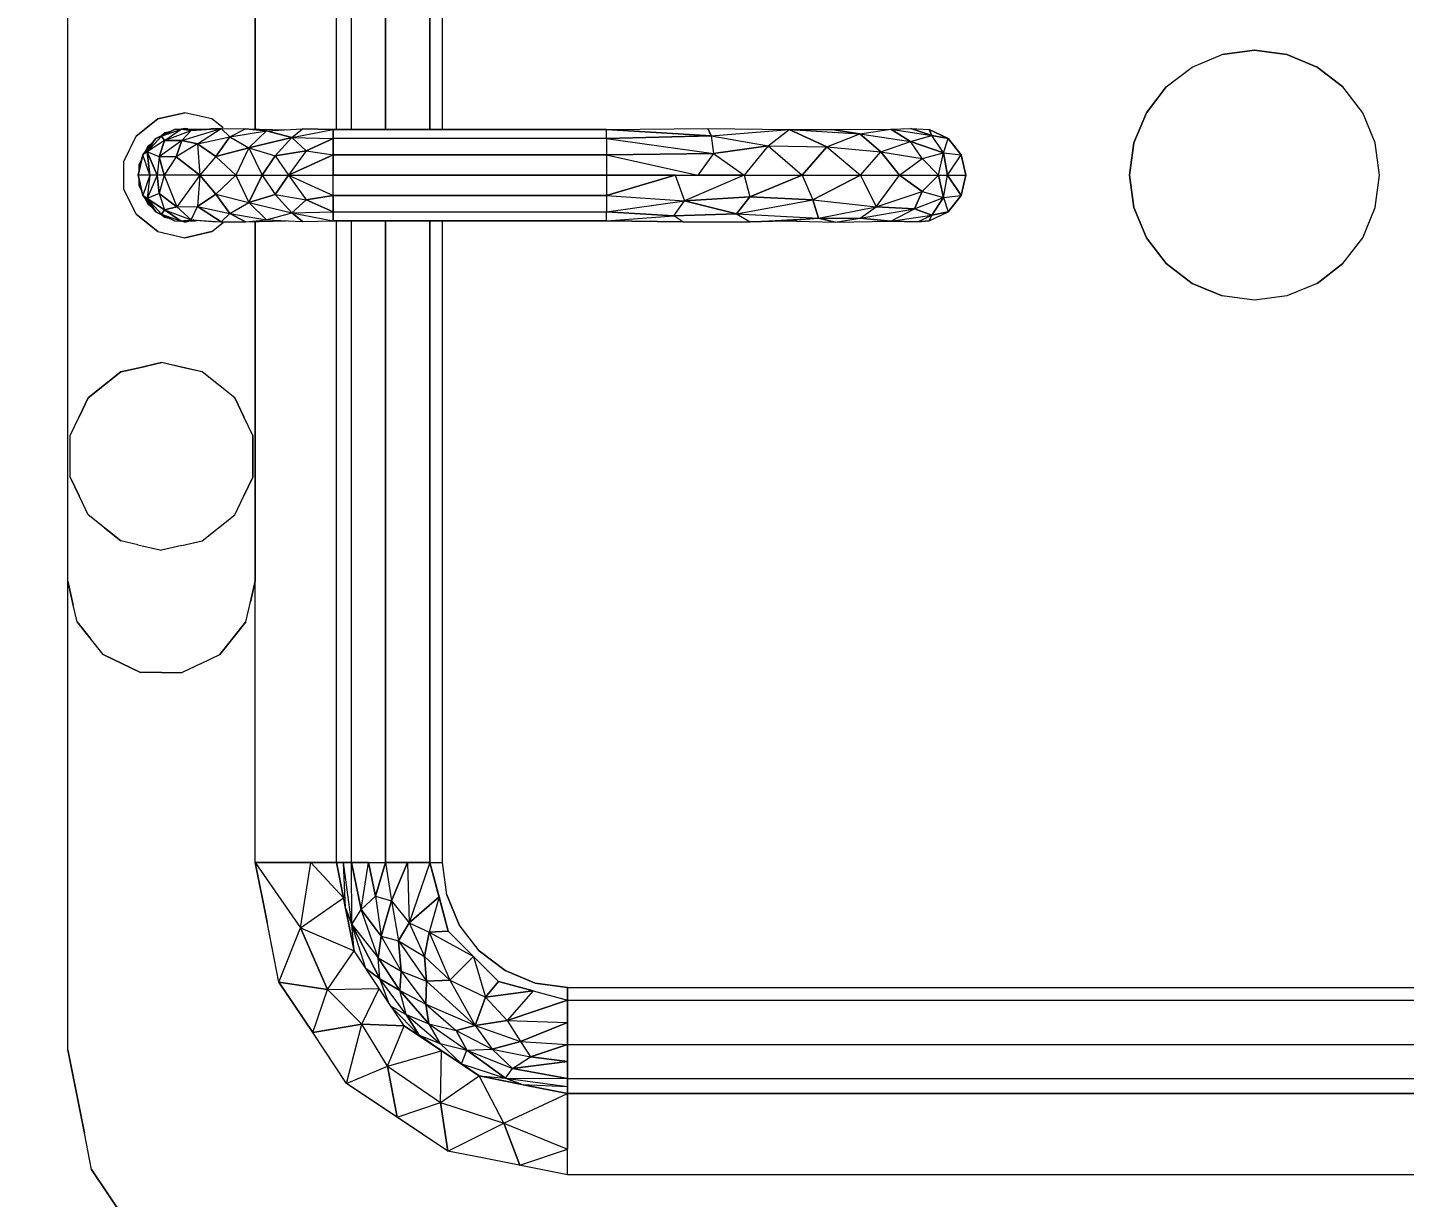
# Model space of a CAD drawing. Header units: inches. Extents: x -827 to 154, y -802 to 207.
# Drawn here: x -814.4 to -803.38, y -198.11 to -188.74 of the extents above; entities that cross this region are included whole.
import ezdxf

# ---------------------------------------------------------------- set-up
doc = ezdxf.new("R2010")
doc.units = ezdxf.units.IN
doc.header["$MEASUREMENT"] = 0
for name, color, linetype, lineweight in [('A-ANNO-DIMS', 211, 'Continuous', 9), ('A-ANNO-DIMS-48', 211, 'Continuous', 9), ('D0960_-_Workstation__Dental_Lab__Plaster_skp', 8, 'Continuous', 9), ('Q-SPCQ', 7, 'Continuous', 9)]:
    doc.layers.add(name, color=color, linetype=linetype, lineweight=lineweight)
doc.styles.add('Arial', font='arial.ttf', dxfattribs={"height": 4.5})
doc.dimstyles.new('Linear_-_3_32__Arial', dxfattribs={"dimscale": 12, "dimtxt": 4.591167, "dimasz": 0.5, "dimexe": 0.375, "dimexo": 0.25, "dimgap": 0.25, "dimtad": 1, "dimdec": 5, "dimrnd": 0.03125, "dimzin": 1, "dimdsep": 46, "dimlunit": 4, "dimtxsty": 'Arial', "dimblk1": 'OBLIQUE', "dimblk2": 'OBLIQUE', "dimsah": 1, "dimcen": 0.09, "dimdle": 0.375, "dimazin": 0, "dimtfac": 1, "dimtdec": 4, "dimtix": 1, "dimtmove": 0, "dimatfit": 3, "dimfxl": 1, "dimtvp": 1, "dimtfill": 1, "dimfrac": 2, "dimtolj": 1, "dimtzin": 0, "dimarcsym": 2})

# ---------------------------------------------------------------- blocks, each defined once
blk = doc.blocks.new('D0960_-_Workstation__Dental_Lab__Plaster_skp_2-399883-Level 1')
at = {"layer": 'Q-SPCQ'}
for p, q in [((28.333, 20.117), (29, 20.25)), ((29, 20.25), (28.333, 20.117)), ((29, 20.25), (32.75, 20.25)), ((29, 20.25), (32.75, 20.25)), ((32.294, 20.072), (32.425, 20.176)), ((32.425, 20.176), (32.294, 20.072)), ((32.425, 20.176), (32.56, 20.207)), ((32.425, 20.176), (32.56, 20.207)), ((32.56, 20.207), (32.75, 20.25)), ((32.75, 20.25), (32.56, 20.207)), ((32.75, 20.25), (39.25, 20.25)), ((32.75, 20.25), (39.25, 20.25)), ((33.433, 20.159), (33.583, 20.231)), ((33.583, 20.231), (33.433, 20.159)), ((33.583, 20.231), (33.75, 20.231)), ((33.583, 20.231), (33.917, 20.231)), ((33.75, 20.231), (33.917, 20.231)), ((33.917, 20.231), (34.067, 20.159)), ((33.917, 20.231), (34.067, 20.159)), ((27.638, 19.789), (28.043, 20.06)), ((28.043, 20.06), (27.638, 19.789)), ((28.043, 20.06), (28.333, 20.117)), ((28.043, 20.06), (28.333, 20.117)), ((32.164, 19.968), (32.294, 20.072)), ((32.164, 19.968), (32.294, 20.072)), ((33.178, 19.956), (33.282, 20.086)), ((33.178, 19.956), (33.282, 20.086)), ((33.282, 20.086), (33.433, 20.159)), ((33.282, 20.086), (33.433, 20.159)), ((34.067, 20.159), (34.218, 20.086)), ((34.218, 20.086), (34.067, 20.159)), ((34.218, 20.086), (34.322, 19.956)), ((34.426, 19.825), (34.218, 20.086)), ((32.164, 19.968), (32.019, 19.667)), ((32.091, 19.817), (32.164, 19.968)), ((33.074, 19.825), (33.178, 19.956)), ((33.178, 19.956), (33.074, 19.825)), ((34.322, 19.956), (34.426, 19.825)), ((32.019, 19.667), (32.091, 19.817)), ((33.043, 19.69), (33.074, 19.825)), ((33.043, 19.69), (33.074, 19.825)), ((34.426, 19.825), (34.457, 19.69)), ((34.457, 19.69), (34.426, 19.825)), ((35.688, 19.703), (35.889, 19.8)), ((35.688, 19.703), (35.889, 19.8)), ((35.889, 19.8), (36.111, 19.8)), ((35.889, 19.8), (36.111, 19.8)), ((36.111, 19.8), (36.312, 19.703)), ((36.111, 19.8), (36.312, 19.703)), ((32.019, 19.5), (32.019, 19.667)), ((32.019, 19.5), (32.019, 19.667)), ((33.043, 19.69), (33, 19.5)), ((33.043, 19.69), (33, 19.5)), ((34.457, 19.69), (34.5, 19.5)), ((34.5, 19.5), (34.457, 19.69)), ((35.55, 19.529), (35.688, 19.703)), ((35.688, 19.703), (35.55, 19.529)), ((35.707, 19.546), (35.837, 19.65)), ((35.837, 19.65), (35.707, 19.546)), ((35.766, 19.606), (35.804, 19.624)), ((35.804, 19.624), (35.766, 19.606)), ((35.814, 19.614), (35.837, 19.65)), ((35.837, 19.65), (35.814, 19.614)), ((35.837, 19.65), (36, 19.687)), ((36, 19.687), (35.837, 19.65)), ((36, 19.592), (35.837, 19.65)), ((36, 19.592), (35.837, 19.65)), ((35.878, 19.66), (35.917, 19.678)), ((35.917, 19.678), (35.878, 19.66)), ((35.917, 19.678), (35.959, 19.678)), ((35.959, 19.678), (35.917, 19.678)), ((36, 19.687), (36.163, 19.65)), ((36.163, 19.65), (36, 19.687)), ((36, 19.592), (36, 19.687)), ((36, 19.592), (36, 19.687)), ((36, 19.592), (36.163, 19.65)), ((36, 19.592), (36.163, 19.65)), ((36.041, 19.678), (36.083, 19.678)), ((36.083, 19.678), (36.041, 19.678)), ((36.083, 19.678), (36.122, 19.66)), ((36.122, 19.66), (36.083, 19.678)), ((36.163, 19.65), (36.293, 19.546)), ((36.293, 19.546), (36.163, 19.65)), ((36.186, 19.614), (36.163, 19.65)), ((36.186, 19.614), (36.163, 19.65)), ((36.196, 19.624), (36.234, 19.606)), ((36.234, 19.606), (36.196, 19.624)), ((36.312, 19.703), (36.45, 19.529)), ((36.45, 19.529), (36.312, 19.703)), ((35.55, 19.529), (35.5, 19.312)), ((35.55, 19.529), (35.5, 19.312)), ((35.707, 19.546), (35.634, 19.396)), ((35.707, 19.546), (35.634, 19.396)), ((35.662, 19.475), (35.693, 19.514)), ((35.662, 19.475), (35.693, 19.514)), ((35.814, 19.614), (35.687, 19.499)), ((35.814, 19.614), (35.687, 19.499)), ((35.707, 19.546), (35.687, 19.499)), ((35.707, 19.546), (35.687, 19.499)), ((35.814, 19.614), (35.707, 19.546)), ((35.814, 19.614), (35.707, 19.546)), ((35.814, 19.614), (35.723, 19.475)), ((35.723, 19.475), (35.814, 19.614)), ((35.854, 19.518), (35.723, 19.475)), ((35.854, 19.518), (35.723, 19.475)), ((35.74, 19.573), (35.766, 19.606)), ((35.74, 19.573), (35.766, 19.606)), ((35.854, 19.518), (35.748, 19.376)), ((35.748, 19.376), (35.854, 19.518)), ((36, 19.592), (35.814, 19.614)), ((35.854, 19.518), (35.814, 19.614)), ((36, 19.592), (35.814, 19.614)), ((36, 19.535), (35.814, 19.614)), ((36, 19.535), (35.814, 19.614)), ((35.854, 19.518), (35.814, 19.614)), ((35.854, 19.518), (36, 19.535)), ((36, 19.535), (35.854, 19.518)), ((36, 19.478), (35.854, 19.518)), ((36, 19.478), (35.854, 19.518)), ((36, 19.592), (36.186, 19.614)), ((36, 19.535), (36.186, 19.614)), ((36.186, 19.614), (36, 19.592)), ((36.186, 19.614), (36, 19.535)), ((36, 19.535), (36, 19.592)), ((36, 19.535), (36, 19.592)), ((36.146, 19.518), (36, 19.535)), ((36, 19.478), (36, 19.535)), ((36.146, 19.518), (36, 19.535)), ((36, 19.478), (36, 19.535)), ((36, 19.478), (36.146, 19.518)), ((36.146, 19.518), (36, 19.478)), ((36.146, 19.518), (36.186, 19.614)), ((36.146, 19.518), (36.186, 19.614)), ((36.278, 19.337), (36.146, 19.518)), ((36.147, 19.383), (36.146, 19.518)), ((36.277, 19.475), (36.146, 19.518)), ((36.278, 19.337), (36.146, 19.518)), ((36.147, 19.383), (36.146, 19.518)), ((36.146, 19.518), (36.277, 19.475)), ((36.186, 19.614), (36.293, 19.546)), ((36.313, 19.499), (36.186, 19.614)), ((36.277, 19.475), (36.186, 19.614)), ((36.186, 19.614), (36.313, 19.499)), ((36.186, 19.614), (36.293, 19.546)), ((36.277, 19.475), (36.186, 19.614)), ((36.234, 19.606), (36.26, 19.573)), ((36.234, 19.606), (36.26, 19.573)), ((36.366, 19.396), (36.293, 19.546)), ((36.293, 19.546), (36.313, 19.499)), ((36.293, 19.546), (36.366, 19.396)), ((36.313, 19.499), (36.293, 19.546)), ((36.307, 19.514), (36.338, 19.475)), ((36.307, 19.514), (36.338, 19.475)), ((36.45, 19.529), (36.5, 19.312)), ((36.5, 19.312), (36.45, 19.529)), ((32.019, 19.5), (32.019, 19.333)), ((32.019, 19.5), (32.019, 19.333)), ((33.037, 19.337), (33, 19.5)), ((33.037, 19.337), (33, 19.5)), ((34.426, 19.175), (34.5, 19.5)), ((34.457, 19.31), (34.5, 19.5)), ((35.687, 19.499), (35.631, 19.342)), ((35.687, 19.499), (35.631, 19.342)), ((35.723, 19.475), (35.631, 19.342)), ((35.631, 19.342), (35.723, 19.475)), ((35.634, 19.396), (35.687, 19.499)), ((35.687, 19.499), (35.634, 19.396)), ((35.723, 19.475), (35.643, 19.263)), ((35.723, 19.475), (35.643, 19.263)), ((35.652, 19.43), (35.662, 19.475)), ((35.652, 19.43), (35.662, 19.475)), ((35.688, 19.508), (35.653, 19.434)), ((35.653, 19.434), (35.688, 19.508)), ((35.687, 19.499), (35.723, 19.475)), ((35.723, 19.475), (35.687, 19.499)), ((35.748, 19.376), (35.723, 19.475)), ((35.723, 19.475), (35.748, 19.376)), ((36, 19.478), (35.748, 19.376)), ((36, 19.478), (35.748, 19.376)), ((36.147, 19.383), (36, 19.478)), ((36.147, 19.383), (36, 19.478)), ((36, 19.192), (36, 19.478)), ((36, 19.192), (36, 19.478)), ((36.277, 19.475), (36.313, 19.499)), ((36.313, 19.499), (36.277, 19.475)), ((36.277, 19.475), (36.357, 19.263)), ((36.277, 19.475), (36.369, 19.342)), ((36.278, 19.337), (36.277, 19.475)), ((36.277, 19.475), (36.369, 19.342)), ((36.277, 19.475), (36.278, 19.337)), ((36.277, 19.475), (36.357, 19.263)), ((36.312, 19.508), (36.347, 19.434)), ((36.312, 19.508), (36.347, 19.434)), ((36.313, 19.499), (36.366, 19.396)), ((36.313, 19.499), (36.369, 19.342)), ((36.313, 19.499), (36.366, 19.396)), ((36.313, 19.499), (36.369, 19.342)), ((36.348, 19.43), (36.338, 19.475)), ((36.338, 19.475), (36.348, 19.43)), ((32.091, 19.183), (32.019, 19.333)), ((32.091, 19.183), (32.019, 19.333)), ((33.037, 19.337), (33.074, 19.175)), ((33.037, 19.337), (33.074, 19.175)), ((34.426, 19.175), (34.457, 19.31)), ((35.55, 19.096), (35.5, 19.312)), ((35.5, 19.312), (35.55, 19.096)), ((35.625, 19.312), (35.632, 19.342)), ((35.625, 19.312), (35.632, 19.342)), ((35.625, 19.312), (35.642, 19.24)), ((35.642, 19.24), (35.625, 19.312)), ((35.634, 19.396), (35.631, 19.342)), ((35.634, 19.396), (35.631, 19.342)), ((35.631, 19.342), (35.634, 19.229)), ((35.631, 19.342), (35.64, 19.214)), ((35.631, 19.342), (35.643, 19.263)), ((35.634, 19.229), (35.631, 19.342)), ((35.631, 19.342), (35.64, 19.214)), ((35.631, 19.342), (35.643, 19.263)), ((35.634, 19.271), (35.634, 19.32)), ((35.634, 19.32), (35.634, 19.229)), ((35.634, 19.271), (35.634, 19.32)), ((35.634, 19.32), (35.634, 19.229)), ((35.748, 19.376), (35.643, 19.263)), ((35.643, 19.263), (35.748, 19.376)), ((35.748, 19.376), (35.749, 19.212)), ((36, 19.192), (35.748, 19.376)), ((36, 19.192), (35.748, 19.376)), ((35.748, 19.376), (35.749, 19.212)), ((36.147, 19.383), (36, 19.192)), ((36, 19.192), (36.147, 19.383)), ((36.251, 19.212), (36.147, 19.383)), ((36.147, 19.383), (36.278, 19.337)), ((36.278, 19.337), (36.147, 19.383)), ((36.251, 19.212), (36.147, 19.383)), ((36.251, 19.212), (36.278, 19.337)), ((36.278, 19.337), (36.251, 19.212)), ((36.278, 19.337), (36.373, 19.021)), ((36.278, 19.337), (36.357, 19.263)), ((36.278, 19.337), (36.373, 19.021)), ((36.278, 19.337), (36.357, 19.263)), ((36.357, 19.263), (36.369, 19.342)), ((36.369, 19.342), (36.357, 19.263)), ((36.369, 19.342), (36.366, 19.396)), ((36.366, 19.396), (36.369, 19.342)), ((36.375, 19.312), (36.368, 19.342)), ((36.368, 19.342), (36.375, 19.312)), ((36.369, 19.342), (36.371, 19.101)), ((36.369, 19.342), (36.371, 19.101)), ((36.37, 19.288), (36.375, 19.312)), ((36.375, 19.312), (36.37, 19.288)), ((36.45, 19.096), (36.5, 19.312)), ((36.45, 19.096), (36.5, 19.312)), ((32.091, 19.183), (32.164, 19.032)), ((32.091, 19.183), (32.164, 19.032)), ((35.643, 19.263), (35.627, 19.021)), ((35.643, 19.263), (35.627, 19.021)), ((35.627, 19.021), (35.749, 19.212)), ((35.749, 19.212), (35.627, 19.021)), ((35.643, 19.263), (35.629, 19.09)), ((35.643, 19.263), (35.629, 19.09)), ((35.634, 19.229), (35.639, 19.2)), ((35.634, 19.229), (35.639, 19.2)), ((35.643, 19.263), (35.749, 19.212)), ((35.643, 19.263), (35.749, 19.212)), ((35.749, 19.212), (35.694, 18.954)), ((35.749, 19.212), (35.694, 18.954)), ((35.749, 19.212), (35.849, 19.064)), ((36, 19.192), (35.749, 19.212)), ((36, 19.192), (35.749, 19.212)), ((35.849, 19.064), (35.749, 19.212)), ((36, 19.192), (35.849, 19.064)), ((35.849, 19.064), (36, 19.192)), ((36.251, 19.212), (36, 19.192)), ((36.251, 19.212), (36, 19.192)), ((36.151, 19.064), (36, 19.192)), ((36.151, 19.064), (36, 19.192)), ((36, 19.192), (36, 18.906)), ((36, 19.192), (36, 18.906)), ((36.151, 19.064), (36.251, 19.212)), ((36.251, 19.212), (36.151, 19.064)), ((36.251, 19.212), (36.306, 18.954)), ((36.251, 19.212), (36.373, 19.021)), ((36.251, 19.212), (36.306, 18.954)), ((36.251, 19.212), (36.373, 19.021)), ((36.373, 19.021), (36.357, 19.263)), ((36.357, 19.263), (36.371, 19.101)), ((36.357, 19.263), (36.373, 19.021)), ((36.357, 19.263), (36.371, 19.101)), ((33.074, 19.175), (33.178, 19.044)), ((33.074, 19.175), (33.282, 18.914)), ((34.218, 18.914), (34.426, 19.175)), ((34.322, 19.044), (34.426, 19.175)), ((35.55, 19.096), (35.622, 19.005)), ((35.55, 19.096), (35.622, 19.005)), ((35.629, 19.09), (35.627, 19.021)), ((35.629, 19.09), (35.627, 19.021)), ((35.633, 19.115), (35.629, 19.09)), ((35.633, 19.115), (35.629, 19.09)), ((36.371, 19.101), (36.366, 19.128)), ((36.366, 19.128), (36.371, 19.101)), ((36.371, 19.101), (36.373, 19.021)), ((36.373, 19.021), (36.371, 19.101)), ((36.378, 19.005), (36.45, 19.096)), ((36.378, 19.005), (36.45, 19.096)), ((32.164, 19.032), (32.294, 18.928)), ((32.425, 18.824), (32.164, 19.032)), ((33.178, 19.044), (33.282, 18.914)), ((34.218, 18.914), (34.322, 19.044)), ((35.627, 19.021), (35.628, 18.827)), ((35.627, 19.021), (35.694, 18.954)), ((35.627, 19.021), (35.694, 18.954)), ((35.627, 19.021), (35.628, 18.827)), ((35.694, 18.954), (35.849, 19.064)), ((35.849, 19.064), (35.694, 18.954)), ((35.849, 19.064), (35.781, 18.8)), ((35.849, 19.064), (35.781, 18.8)), ((35.849, 19.064), (36, 18.906)), ((36, 18.906), (35.849, 19.064)), ((36.151, 19.064), (36, 18.906)), ((36.151, 19.064), (36, 18.906)), ((36.306, 18.954), (36.151, 19.064)), ((36.151, 19.064), (36.219, 18.8)), ((36.219, 18.8), (36.151, 19.064)), ((36.151, 19.064), (36.306, 18.954)), ((36.306, 18.954), (36.373, 19.021)), ((36.373, 19.021), (36.306, 18.954)), ((36.373, 19.021), (36.372, 18.827)), ((36.373, 19.021), (36.372, 18.827)), ((32.294, 18.928), (32.425, 18.824)), ((33.282, 18.914), (33.433, 18.841)), ((33.282, 18.914), (33.433, 18.841)), ((34.067, 18.841), (34.218, 18.914)), ((34.218, 18.914), (34.067, 18.841)), ((35.628, 18.827), (35.694, 18.954)), ((35.694, 18.954), (35.628, 18.827)), ((35.694, 18.954), (35.644, 18.66)), ((35.694, 18.954), (35.644, 18.66)), ((35.694, 18.954), (35.781, 18.8)), ((35.694, 18.954), (35.781, 18.8)), ((36, 18.906), (35.781, 18.8)), ((36, 18.906), (35.781, 18.8)), ((36.219, 18.8), (36, 18.906)), ((36.219, 18.8), (36, 18.906)), ((36, 18.906), (36, 18.695)), ((36, 18.906), (36, 18.695)), ((36.306, 18.954), (36.219, 18.8)), ((36.306, 18.954), (36.219, 18.8)), ((36.306, 18.954), (36.372, 18.827)), ((36.306, 18.954), (36.356, 18.66)), ((36.306, 18.954), (36.356, 18.66)), ((36.306, 18.954), (36.372, 18.827)), ((30.5, 18.75), (29.978, 18.387)), ((30.5, 18.75), (29.978, 18.387)), ((30.022, 18.655), (30.5, 18.75)), ((30.5, 18.75), (30.022, 18.655)), ((30.5, 18.75), (30.5, 18.305)), ((30.5, 18.75), (32.75, 18.75)), ((30.5, 18.75), (32.75, 18.75)), ((30.5, 18.305), (30.5, 18.75)), ((32.425, 18.824), (32.587, 18.787)), ((32.425, 18.824), (32.587, 18.787)), ((32.587, 18.787), (32.75, 18.75)), ((32.75, 18.75), (32.587, 18.787)), ((32.75, 18.75), (35.63, 18.75)), ((35.63, 18.75), (32.75, 18.75)), ((33.433, 18.841), (33.583, 18.769)), ((33.583, 18.769), (33.433, 18.841)), ((33.583, 18.769), (33.75, 18.769)), ((33.917, 18.769), (33.583, 18.769)), ((33.75, 18.769), (33.917, 18.769)), ((33.917, 18.769), (34.067, 18.841)), ((33.917, 18.769), (34.067, 18.841)), ((35.628, 18.827), (35.636, 18.503)), ((35.628, 18.827), (35.644, 18.66)), ((35.628, 18.827), (35.644, 18.66)), ((35.628, 18.827), (35.636, 18.503)), ((35.781, 18.8), (35.644, 18.66)), ((35.644, 18.66), (35.781, 18.8)), ((35.781, 18.8), (35.699, 18.456)), ((35.781, 18.8), (35.699, 18.456)), ((36, 18.695), (35.781, 18.8)), ((35.781, 18.8), (35.846, 18.59)), ((35.846, 18.59), (35.781, 18.8)), ((35.781, 18.8), (36, 18.695)), ((36.219, 18.8), (36, 18.695)), ((36.219, 18.8), (36, 18.695)), ((36.219, 18.8), (36.154, 18.59)), ((36.219, 18.8), (36.154, 18.59)), ((36.219, 18.8), (36.301, 18.456)), ((36.219, 18.8), (36.356, 18.66)), ((36.301, 18.456), (36.219, 18.8)), ((36.219, 18.8), (36.356, 18.66)), ((36.356, 18.66), (36.372, 18.827)), ((36.372, 18.827), (36.356, 18.66)), ((36.372, 18.827), (36.364, 18.503)), ((36.372, 18.827), (36.364, 18.503)), ((36.37, 18.75), (39.25, 18.75)), ((39.25, 18.75), (36.37, 18.75)), ((29.543, 18.56), (30.022, 18.655)), ((29.543, 18.56), (30.022, 18.655)), ((35.644, 18.66), (35.629, 18.37)), ((35.644, 18.66), (35.629, 18.37)), ((35.644, 18.66), (35.699, 18.456)), ((35.644, 18.66), (35.699, 18.456)), ((36, 18.695), (35.846, 18.59)), ((36, 18.695), (35.846, 18.59)), ((36, 18.695), (36.154, 18.59)), ((36.154, 18.59), (36, 18.695)), ((36, 18.695), (36, 18.483)), ((36, 18.695), (36, 18.483)), ((36.356, 18.66), (36.301, 18.456)), ((36.301, 18.456), (36.356, 18.66)), ((36.356, 18.66), (36.371, 18.37)), ((36.356, 18.66), (36.371, 18.37)), ((29.138, 18.289), (29.543, 18.56)), ((29.543, 18.56), (29.138, 18.289)), ((29.543, 18.56), (29.483, 18.172)), ((29.483, 18.172), (29.543, 18.56)), ((29.543, 18.56), (29.978, 18.387)), ((29.543, 18.56), (29.978, 18.387)), ((35.846, 18.59), (35.699, 18.456)), ((35.846, 18.59), (35.699, 18.456)), ((35.846, 18.59), (35.804, 18.341)), ((35.846, 18.59), (35.804, 18.341)), ((36, 18.483), (35.846, 18.59)), ((35.846, 18.59), (36, 18.483)), ((36.154, 18.59), (36, 18.483)), ((36.154, 18.59), (36, 18.483)), ((36.301, 18.456), (36.154, 18.59)), ((36.154, 18.59), (36.196, 18.341)), ((36.301, 18.456), (36.154, 18.59)), ((36.196, 18.341), (36.154, 18.59)), ((35.699, 18.456), (35.629, 18.37)), ((35.629, 18.37), (35.699, 18.456)), ((35.699, 18.456), (35.634, 18.125)), ((35.699, 18.456), (35.634, 18.125)), ((35.699, 18.456), (35.707, 18.125)), ((35.699, 18.456), (35.707, 18.125)), ((35.699, 18.456), (35.804, 18.341)), ((35.699, 18.456), (35.804, 18.341)), ((36, 18.483), (35.804, 18.341)), ((36, 18.483), (35.804, 18.341)), ((36, 18.483), (35.837, 18.125)), ((36, 18.483), (35.837, 18.125)), ((36.163, 18.125), (36, 18.483)), ((36, 18.483), (36, 18.125)), ((36.196, 18.341), (36, 18.483)), ((36, 18.483), (36.163, 18.125)), ((36.196, 18.341), (36, 18.483)), ((36, 18.483), (36, 18.125)), ((36.301, 18.456), (36.196, 18.341)), ((36.301, 18.456), (36.196, 18.341)), ((36.301, 18.456), (36.293, 18.125)), ((36.301, 18.456), (36.293, 18.125)), ((36.301, 18.456), (36.371, 18.37)), ((36.301, 18.456), (36.366, 18.125)), ((36.301, 18.456), (36.371, 18.37)), ((36.301, 18.456), (36.366, 18.125)), ((29.978, 18.387), (29.483, 18.172)), ((29.483, 18.172), (29.978, 18.387)), ((29.978, 18.387), (29.792, 17.958)), ((29.978, 18.387), (29.792, 17.958)), ((29.978, 18.387), (30.218, 18.043)), ((29.978, 18.387), (30.5, 18.305)), ((29.978, 18.387), (30.5, 18.305)), ((29.978, 18.387), (30.218, 18.043)), ((30.218, 18.043), (30.5, 18.305)), ((30.5, 18.305), (30.218, 18.043)), ((30.5, 18.305), (30.5, 18.099)), ((30.5, 18.099), (30.5, 18.305)), ((35.629, 18.37), (35.634, 18.125)), ((35.629, 18.37), (35.634, 18.125)), ((35.804, 18.341), (35.707, 18.125)), ((35.707, 18.125), (35.804, 18.341)), ((35.837, 18.125), (35.804, 18.341)), ((35.804, 18.341), (35.837, 18.125)), ((36.196, 18.341), (36.163, 18.125)), ((36.196, 18.341), (36.163, 18.125)), ((36.293, 18.125), (36.196, 18.341)), ((36.196, 18.341), (36.293, 18.125)), ((36.366, 18.125), (36.371, 18.37)), ((36.371, 18.37), (36.366, 18.125)), ((28.732, 18.018), (29.138, 18.289)), ((28.732, 18.018), (29.138, 18.289)), ((29.138, 18.289), (29.483, 18.172)), ((29.205, 17.895), (29.138, 18.289)), ((29.138, 18.289), (29.205, 17.895)), ((29.138, 18.289), (29.483, 18.172)), ((29.483, 18.172), (29.205, 17.895)), ((29.205, 17.895), (29.483, 18.172)), ((29.483, 18.172), (29.792, 17.958)), ((29.483, 18.172), (29.492, 17.758)), ((29.483, 18.172), (29.492, 17.758)), ((29.483, 18.172), (29.792, 17.958)), ((30.5, 18.099), (30.218, 18.043)), ((30.218, 18.043), (30.5, 18.099)), ((30.5, 18.043), (30.5, 18.099)), ((30.5, 18.099), (35.634, 18.099)), ((30.5, 18.099), (30.5, 18.043)), ((30.5, 18.099), (35.634, 18.099)), ((35.634, 18.125), (35.707, 18.125)), ((35.634, 18.125), (35.634, 15.937)), ((35.707, 18.125), (35.634, 18.125)), ((35.634, 15.937), (35.634, 18.125)), ((35.837, 18.125), (35.707, 18.125)), ((35.707, 18.125), (35.707, 15.937)), ((35.707, 18.125), (35.707, 15.937)), ((35.707, 18.125), (35.837, 18.125)), ((35.837, 18.125), (36, 18.125)), ((35.837, 18.125), (35.837, 15.937)), ((35.837, 18.125), (36, 18.125)), ((35.837, 15.937), (35.837, 18.125)), ((36.163, 18.125), (36, 18.125)), ((36, 18.125), (36, 15.937)), ((36, 18.125), (36.163, 18.125)), ((36, 15.937), (36, 18.125)), ((36.293, 18.125), (36.163, 18.125)), ((36.163, 15.937), (36.163, 18.125)), ((36.163, 18.125), (36.163, 15.937)), ((36.163, 18.125), (36.293, 18.125)), ((36.293, 18.125), (36.366, 18.125)), ((36.293, 15.937), (36.293, 18.125)), ((36.366, 18.125), (36.293, 18.125)), ((36.293, 15.937), (36.293, 18.125)), ((36.366, 18.125), (36.366, 15.937)), ((36.366, 15.937), (36.366, 18.125)), ((36.366, 18.099), (41.5, 18.099)), ((36.366, 18.099), (41.5, 18.099)), ((28.19, 17.207), (28.732, 18.018)), ((28.461, 17.612), (28.732, 18.018)), ((28.732, 18.018), (28.87, 17.69)), ((28.732, 18.018), (29.205, 17.895)), ((28.732, 18.018), (29.205, 17.895)), ((28.732, 18.018), (28.87, 17.69)), ((29.568, 17.752), (30.004, 17.976)), ((30.004, 17.976), (29.568, 17.752)), ((29.65, 17.863), (30.004, 17.976)), ((29.65, 17.863), (30.004, 17.976)), ((30.004, 17.976), (29.737, 17.765)), ((30.004, 17.976), (29.737, 17.765)), ((29.792, 17.958), (30.135, 18.026)), ((30.135, 18.026), (29.792, 17.958)), ((29.792, 17.958), (30.004, 17.976)), ((29.792, 17.958), (30.004, 17.976)), ((30.004, 17.976), (30.5, 18.043)), ((30.004, 17.976), (30.5, 18.043)), ((30.128, 18.024), (30.004, 17.976)), ((30.004, 17.976), (30.128, 18.024)), ((30.004, 17.976), (30.5, 17.979)), ((30.004, 17.976), (30.5, 17.979)), ((30.004, 17.976), (30.124, 17.902)), ((30.004, 17.976), (30.124, 17.902)), ((30.5, 17.979), (30.124, 17.902)), ((30.124, 17.902), (30.5, 17.979)), ((30.135, 18.026), (30.5, 18.043)), ((30.135, 18.026), (30.218, 18.043)), ((30.135, 18.026), (30.5, 18.043)), ((30.135, 18.026), (30.218, 18.043)), ((30.5, 18.039), (30.5, 18.043)), ((30.5, 18.039), (30.5, 18.043)), ((30.5, 18.039), (30.5, 17.979)), ((30.5, 17.979), (30.5, 18.039)), ((30.5, 17.979), (35.634, 17.979)), ((30.5, 17.979), (30.5, 17.843)), ((30.5, 17.979), (35.634, 17.979)), ((30.5, 17.843), (30.5, 17.979)), ((36.366, 17.979), (41.5, 17.979)), ((36.366, 17.979), (41.5, 17.979)), ((28.87, 17.69), (29.205, 17.895)), ((28.87, 17.69), (29.205, 17.895)), ((29.205, 17.895), (29.193, 17.557)), ((29.193, 17.557), (29.205, 17.895)), ((29.205, 17.895), (29.492, 17.758)), ((29.205, 17.895), (29.492, 17.758)), ((29.492, 17.758), (29.792, 17.958)), ((29.492, 17.758), (29.792, 17.958)), ((29.568, 17.752), (29.65, 17.863)), ((29.65, 17.863), (29.568, 17.752)), ((29.737, 17.765), (30.124, 17.902)), ((29.737, 17.765), (30.124, 17.902)), ((30.124, 17.902), (29.91, 17.741)), ((29.91, 17.741), (30.124, 17.902)), ((30.23, 17.787), (30.124, 17.902)), ((30.124, 17.902), (30.5, 17.843)), ((30.124, 17.902), (30.23, 17.787)), ((30.124, 17.902), (30.5, 17.843)), ((29.193, 17.557), (29.492, 17.758)), ((29.193, 17.557), (29.492, 17.758)), ((29.282, 17.542), (29.568, 17.752)), ((29.282, 17.542), (29.568, 17.752)), ((29.375, 17.68), (29.568, 17.752)), ((29.375, 17.68), (29.568, 17.752)), ((29.474, 17.593), (29.737, 17.765)), ((29.737, 17.765), (29.474, 17.593)), ((29.474, 17.593), (29.568, 17.752)), ((29.568, 17.752), (29.474, 17.593)), ((29.568, 17.752), (29.737, 17.765)), ((29.568, 17.752), (29.737, 17.765)), ((29.737, 17.765), (29.63, 17.58)), ((29.737, 17.765), (29.63, 17.58)), ((29.91, 17.741), (29.737, 17.765)), ((29.737, 17.765), (29.91, 17.741)), ((30.23, 17.787), (29.91, 17.741)), ((30.23, 17.787), (29.91, 17.741)), ((30.23, 17.787), (30.193, 17.66)), ((30.23, 17.787), (30.193, 17.66)), ((30.5, 17.843), (30.23, 17.787)), ((30.23, 17.787), (30.5, 17.843)), ((30.23, 17.787), (30.5, 17.708)), ((30.5, 17.708), (30.23, 17.787)), ((30.5, 17.843), (30.5, 17.708)), ((30.5, 17.843), (30.5, 17.708)), ((28.87, 17.69), (28.461, 17.612)), ((28.461, 17.612), (28.87, 17.69)), ((28.87, 17.69), (28.578, 17.267)), ((28.87, 17.69), (28.578, 17.267)), ((28.87, 17.69), (28.992, 17.258)), ((28.87, 17.69), (29.193, 17.557)), ((28.87, 17.69), (28.992, 17.258)), ((28.87, 17.69), (29.193, 17.557)), ((29.117, 17.438), (29.338, 17.655)), ((29.338, 17.655), (29.117, 17.438)), ((29.351, 17.663), (29.282, 17.542)), ((29.351, 17.663), (29.282, 17.542)), ((29.91, 17.741), (29.63, 17.58)), ((29.91, 17.741), (29.63, 17.58)), ((29.91, 17.741), (29.873, 17.603)), ((29.91, 17.741), (29.873, 17.603)), ((30.193, 17.66), (29.873, 17.603)), ((30.193, 17.66), (29.873, 17.603)), ((30.193, 17.66), (29.91, 17.741)), ((29.91, 17.741), (30.193, 17.66)), ((30.193, 17.66), (30.017, 17.516)), ((30.193, 17.66), (30.017, 17.516)), ((30.5, 17.708), (30.193, 17.66)), ((30.5, 17.708), (30.193, 17.66)), ((30.193, 17.66), (30.5, 17.53)), ((30.5, 17.53), (30.193, 17.66)), ((30.5, 17.708), (30.5, 17.53)), ((30.5, 17.708), (35.634, 17.708)), ((30.5, 17.53), (30.5, 17.708)), ((35.634, 17.708), (30.5, 17.708)), ((36.366, 17.708), (41.5, 17.708)), ((41.5, 17.708), (36.366, 17.708)), ((28.19, 17.207), (28.461, 17.612)), ((28.461, 17.612), (28.578, 17.267)), ((28.461, 17.612), (28.578, 17.267)), ((29.193, 17.557), (28.992, 17.258)), ((28.992, 17.258), (29.193, 17.557)), ((29.282, 17.542), (29.05, 17.27)), ((29.282, 17.542), (29.05, 17.27)), ((29.193, 17.557), (29.117, 17.438)), ((29.193, 17.557), (29.117, 17.438)), ((29.282, 17.542), (29.117, 17.438)), ((29.117, 17.438), (29.282, 17.542)), ((29.474, 17.593), (29.209, 17.359)), ((29.209, 17.359), (29.474, 17.593)), ((29.282, 17.542), (29.209, 17.359)), ((29.282, 17.542), (29.209, 17.359)), ((29.282, 17.542), (29.474, 17.593)), ((29.282, 17.542), (29.474, 17.593)), ((29.474, 17.593), (29.367, 17.383)), ((29.474, 17.593), (29.367, 17.383)), ((29.63, 17.58), (29.367, 17.383)), ((29.63, 17.58), (29.367, 17.383)), ((29.63, 17.58), (29.474, 17.593)), ((29.474, 17.593), (29.63, 17.58)), ((29.873, 17.603), (29.549, 17.378)), ((29.873, 17.603), (29.549, 17.378)), ((29.63, 17.58), (29.549, 17.378)), ((29.63, 17.58), (29.549, 17.378)), ((29.63, 17.58), (29.873, 17.603)), ((29.873, 17.603), (29.63, 17.58)), ((29.873, 17.603), (29.748, 17.395)), ((29.873, 17.603), (29.748, 17.395)), ((29.873, 17.603), (30.017, 17.516)), ((30.017, 17.516), (29.873, 17.603)), ((30.5, 17.53), (30.017, 17.516)), ((30.5, 17.53), (30.017, 17.516)), ((30.5, 17.53), (30.5, 17.489)), ((30.5, 17.489), (30.5, 17.53)), ((29.117, 17.438), (28.889, 17.098)), ((29.117, 17.438), (28.889, 17.098)), ((29.117, 17.438), (28.992, 17.258)), ((28.992, 17.258), (29.117, 17.438)), ((29.117, 17.438), (29.05, 17.27)), ((29.117, 17.438), (29.05, 17.27)), ((30.017, 17.516), (29.748, 17.395)), ((30.017, 17.516), (29.748, 17.395)), ((30.017, 17.516), (29.942, 17.356)), ((30.017, 17.516), (29.942, 17.356)), ((30.5, 17.352), (30.017, 17.516)), ((30.017, 17.516), (30.225, 17.278)), ((30.5, 17.352), (30.017, 17.516)), ((30.225, 17.278), (30.017, 17.516)), ((30.5, 17.352), (30.5, 17.489)), ((30.5, 17.489), (30.5, 17.352)), ((29.209, 17.359), (28.998, 17.056)), ((29.209, 17.359), (28.998, 17.056)), ((29.209, 17.359), (29.05, 17.27)), ((29.05, 17.27), (29.209, 17.359)), ((29.367, 17.383), (29.154, 17.142)), ((29.367, 17.383), (29.154, 17.142)), ((29.209, 17.359), (29.154, 17.142)), ((29.209, 17.359), (29.154, 17.142)), ((29.367, 17.383), (29.195, 16.988)), ((29.367, 17.383), (29.195, 16.988)), ((29.549, 17.378), (29.195, 16.988)), ((29.549, 17.378), (29.195, 16.988)), ((29.367, 17.383), (29.209, 17.359)), ((29.209, 17.359), (29.367, 17.383)), ((29.367, 17.383), (29.549, 17.378)), ((29.549, 17.378), (29.367, 17.383)), ((29.549, 17.378), (29.748, 17.395)), ((29.748, 17.395), (29.549, 17.378)), ((29.558, 17.192), (29.549, 17.378)), ((29.549, 17.378), (29.558, 17.192)), ((29.748, 17.395), (29.558, 17.192)), ((29.748, 17.395), (29.558, 17.192)), ((29.942, 17.356), (29.558, 17.192)), ((29.942, 17.356), (29.558, 17.192)), ((29.942, 17.356), (29.747, 17.003)), ((29.942, 17.356), (29.747, 17.003)), ((29.748, 17.395), (29.942, 17.356)), ((29.942, 17.356), (29.748, 17.395)), ((30.225, 17.278), (29.942, 17.356)), ((30.225, 17.278), (29.942, 17.356)), ((29.942, 17.356), (29.949, 17.204)), ((29.949, 17.204), (29.942, 17.356)), ((29.949, 17.204), (30.5, 17.352)), ((30.5, 17.352), (30.225, 17.278)), ((30.5, 17.352), (30.5, 17.25)), ((30.5, 17.352), (30.5, 17.25)), ((30.5, 17.352), (35.634, 17.352)), ((35.634, 17.352), (30.5, 17.352)), ((36.366, 17.352), (41.5, 17.352)), ((41.5, 17.352), (36.366, 17.352)), ((28.133, 16.917), (28.19, 17.207)), ((28.133, 16.917), (28.19, 17.207)), ((28.19, 17.207), (28.578, 17.267)), ((28.578, 17.267), (28.19, 17.207)), ((28.19, 17.207), (28.413, 16.76)), ((28.19, 17.207), (28.413, 16.76)), ((28.578, 17.267), (28.413, 16.76)), ((28.578, 17.267), (28.413, 16.76)), ((28.578, 17.267), (28.792, 16.958)), ((28.578, 17.267), (28.992, 17.258)), ((28.578, 17.267), (28.992, 17.258)), ((28.578, 17.267), (28.792, 16.958)), ((28.992, 17.258), (28.792, 16.958)), ((28.792, 16.958), (28.992, 17.258)), ((28.889, 17.098), (29.05, 17.27)), ((29.05, 17.27), (28.889, 17.098)), ((28.992, 17.258), (28.889, 17.098)), ((28.992, 17.258), (28.889, 17.098)), ((29.05, 17.27), (28.998, 17.056)), ((29.05, 17.27), (28.998, 17.056)), ((29.747, 17.003), (29.949, 17.204)), ((29.949, 17.204), (29.747, 17.003)), ((30.225, 17.278), (29.949, 17.204)), ((30, 17.116), (30.241, 17.216)), ((30.241, 17.216), (30, 17.116)), ((30.241, 17.216), (30.5, 17.25)), ((30.241, 17.216), (30.5, 17.25)), ((30.5, 17.25), (35.634, 17.25)), ((30.5, 17.25), (35.634, 17.25)), ((36.366, 17.25), (41.5, 17.25)), ((36.366, 17.25), (41.5, 17.25)), ((28.889, 17.098), (28.774, 16.746)), ((28.889, 17.098), (28.774, 16.746)), ((28.792, 16.958), (28.889, 17.098)), ((28.889, 17.098), (28.792, 16.958)), ((28.889, 17.098), (28.998, 17.056)), ((28.889, 17.098), (28.998, 17.056)), ((29.154, 17.142), (28.998, 17.056)), ((28.998, 17.056), (29.154, 17.142)), ((29.154, 17.142), (29.007, 16.853)), ((29.154, 17.142), (29.007, 16.853)), ((29.195, 16.988), (29.154, 17.142)), ((29.154, 17.142), (29.195, 16.988)), ((29.558, 17.192), (29.195, 16.988)), ((29.558, 17.192), (29.195, 16.988)), ((29.558, 17.192), (29.422, 16.905)), ((29.558, 17.192), (29.422, 16.905)), ((29.747, 17.003), (29.558, 17.192)), ((29.558, 17.192), (29.747, 17.003)), ((29.793, 16.957), (30, 17.116)), ((29.793, 16.957), (30, 17.116)), ((28.998, 17.056), (28.774, 16.746)), ((28.774, 16.746), (28.998, 17.056)), ((28.998, 17.056), (28.851, 16.689)), ((28.998, 17.056), (28.851, 16.689)), ((28.998, 17.056), (29.007, 16.853)), ((28.998, 17.056), (29.007, 16.853)), ((29.195, 16.988), (29.007, 16.853)), ((29.195, 16.988), (29.007, 16.853)), ((29.195, 16.988), (29.066, 16.626)), ((29.195, 16.988), (29.066, 16.626)), ((29.234, 16.733), (29.195, 16.988)), ((29.422, 16.905), (29.195, 16.988)), ((29.195, 16.988), (29.234, 16.733)), ((29.195, 16.988), (29.422, 16.905)), ((29.747, 17.003), (29.422, 16.905)), ((29.747, 17.003), (29.422, 16.905)), ((29.546, 16.801), (29.747, 17.003)), ((29.747, 17.003), (29.546, 16.801)), ((28, 16.25), (28.133, 16.917)), ((28, 16.25), (28.133, 16.917)), ((28.413, 16.76), (28.792, 16.958)), ((28.413, 16.76), (28.792, 16.958)), ((28.724, 16.615), (28.792, 16.958)), ((28.792, 16.958), (28.724, 16.615)), ((28.792, 16.958), (28.774, 16.746)), ((28.792, 16.958), (28.774, 16.746)), ((29.422, 16.905), (29.234, 16.733)), ((29.422, 16.905), (29.234, 16.733)), ((29.546, 16.801), (29.422, 16.905)), ((29.422, 16.905), (29.472, 16.525)), ((29.422, 16.905), (29.546, 16.801)), ((29.472, 16.525), (29.422, 16.905)), ((29.634, 16.75), (29.793, 16.957)), ((29.793, 16.957), (29.634, 16.75)), ((28.076, 16.632), (28.413, 16.76)), ((28.413, 16.76), (28.076, 16.632)), ((28.413, 16.76), (28.206, 16.25)), ((28.413, 16.76), (28.206, 16.25)), ((28.413, 16.76), (28.651, 16.25)), ((28.413, 16.76), (28.651, 16.25)), ((28.851, 16.689), (29.007, 16.853)), ((29.007, 16.853), (28.851, 16.689)), ((29.007, 16.853), (28.943, 16.545)), ((29.007, 16.853), (28.943, 16.545)), ((29.007, 16.853), (29.066, 16.626)), ((29.066, 16.626), (29.007, 16.853)), ((29.472, 16.525), (29.546, 16.801)), ((29.546, 16.801), (29.472, 16.525)), ((28.774, 16.746), (28.707, 16.25)), ((28.774, 16.746), (28.707, 16.25)), ((28.724, 16.615), (28.774, 16.746)), ((28.774, 16.746), (28.724, 16.615)), ((28.774, 16.746), (28.771, 16.25)), ((28.774, 16.746), (28.771, 16.25)), ((28.851, 16.689), (28.771, 16.25)), ((28.771, 16.25), (28.851, 16.689)), ((28.774, 16.746), (28.851, 16.689)), ((28.774, 16.746), (28.851, 16.689)), ((28.851, 16.689), (28.907, 16.25)), ((28.851, 16.689), (28.943, 16.545)), ((28.907, 16.25), (28.851, 16.689)), ((28.851, 16.689), (28.943, 16.545)), ((29.234, 16.733), (29.066, 16.626)), ((29.234, 16.733), (29.066, 16.626)), ((29.234, 16.733), (29.22, 16.25)), ((29.234, 16.733), (29.22, 16.25)), ((29.472, 16.525), (29.234, 16.733)), ((29.234, 16.733), (29.398, 16.25)), ((29.398, 16.25), (29.234, 16.733)), ((29.472, 16.525), (29.234, 16.733)), ((29.534, 16.509), (29.634, 16.75)), ((29.634, 16.75), (29.534, 16.509)), ((28.076, 16.632), (28.206, 16.25)), ((28.076, 16.632), (28.206, 16.25)), ((28.724, 16.615), (28.651, 16.25)), ((28.651, 16.25), (28.721, 16.604)), ((28.721, 16.604), (28.651, 16.25)), ((28.724, 16.615), (28.707, 16.25)), ((28.724, 16.615), (28.707, 16.25)), ((28.907, 16.25), (28.943, 16.545)), ((28.943, 16.545), (28.907, 16.25)), ((29.066, 16.626), (28.943, 16.545)), ((29.066, 16.626), (28.943, 16.545)), ((28.943, 16.545), (29.042, 16.25)), ((29.042, 16.25), (28.943, 16.545)), ((29.066, 16.626), (29.042, 16.25)), ((29.066, 16.626), (29.042, 16.25)), ((29.22, 16.25), (29.066, 16.626)), ((29.066, 16.626), (29.22, 16.25)), ((29.472, 16.525), (29.398, 16.25)), ((29.472, 16.525), (29.398, 16.25)), ((29.5, 16.25), (29.534, 16.509)), ((29.534, 16.509), (29.5, 16.25)), ((28, 16.25), (28.206, 16.25)), ((28, 16.25), (28.206, 16.25)), ((28, 5.25), (28, 16.25)), ((28, 5.25), (28, 16.25)), ((28.651, 16.25), (28.206, 16.25)), ((28.206, 16.25), (28.651, 16.25)), ((28.651, 5.25), (28.651, 16.25)), ((28.651, 16.25), (28.697, 16.25)), ((28.697, 16.25), (28.651, 16.25)), ((28.771, 16.25), (28.651, 16.25)), ((28.651, 16.25), (28.707, 16.25)), ((28.651, 16.25), (28.651, 5.25)), ((28.707, 16.25), (28.697, 16.25)), ((28.697, 16.25), (28.707, 16.25)), ((28.771, 16.25), (28.707, 16.25)), ((28.707, 16.25), (28.771, 16.25)), ((28.771, 16.25), (28.771, 5.25)), ((28.771, 16.25), (28.771, 5.25)), ((28.771, 16.25), (29.042, 16.25)), ((28.907, 16.25), (28.771, 16.25)), ((29.042, 16.25), (28.907, 16.25)), ((29.042, 16.25), (29.042, 5.25)), ((29.042, 16.25), (29.22, 16.25)), ((29.042, 16.25), (29.042, 5.25)), ((29.22, 16.25), (29.042, 16.25)), ((29.22, 16.25), (29.398, 16.25)), ((29.398, 16.25), (29.22, 16.25)), ((29.398, 16.25), (29.398, 5.25)), ((29.398, 16.25), (29.5, 16.25)), ((29.398, 16.25), (29.398, 5.25)), ((29.5, 16.25), (29.398, 16.25)), ((29.5, 16.25), (29.5, 5.25)), ((29.5, 16.25), (29.5, 5.25)), ((35.634, 15.937), (35.627, 15.328)), ((35.627, 15.328), (35.634, 15.937)), ((35.634, 15.937), (35.707, 15.937)), ((35.634, 15.937), (35.676, 15.399)), ((35.634, 15.937), (35.676, 15.399)), ((35.634, 15.937), (35.707, 15.937)), ((35.707, 15.937), (35.676, 15.399)), ((35.676, 15.399), (35.707, 15.937)), ((35.837, 15.937), (35.707, 15.937)), ((35.837, 15.937), (35.707, 15.937)), ((35.707, 15.937), (35.795, 15.313)), ((35.707, 15.937), (35.795, 15.313)), ((35.837, 15.937), (35.795, 15.313)), ((35.837, 15.937), (35.795, 15.313)), ((36, 15.937), (35.837, 15.937)), ((36, 15.937), (35.837, 15.937)), ((35.837, 15.937), (36, 15.387)), ((36, 15.387), (35.837, 15.937)), ((36.163, 15.937), (36, 15.937)), ((36.163, 15.937), (36, 15.207)), ((36.163, 15.937), (36, 15.207)), ((36.163, 15.937), (36, 15.937)), ((36, 15.387), (36, 15.937)), ((36, 15.937), (36, 15.387)), ((36.293, 15.937), (36.163, 15.937)), ((36.293, 15.937), (36.163, 15.937)), ((36.163, 15.937), (36.175, 15.08)), ((36.175, 15.08), (36.163, 15.937)), ((36.293, 15.937), (36.175, 15.08)), ((36.293, 15.937), (36.175, 15.08)), ((36.293, 15.937), (36.366, 15.937)), ((36.293, 15.937), (36.315, 15.101)), ((36.293, 15.937), (36.366, 15.937)), ((36.315, 15.101), (36.293, 15.937)), ((36.315, 15.101), (36.366, 15.937)), ((36.366, 15.937), (36.315, 15.101)), ((36.366, 15.937), (36.373, 15.126)), ((36.366, 15.937), (36.373, 15.126)), ((35.627, 15.328), (35.676, 15.399)), ((35.627, 15.328), (35.676, 15.399)), ((35.627, 15.328), (35.628, 14.789)), ((35.627, 15.328), (35.628, 14.789)), ((35.692, 14.897), (35.676, 15.399)), ((35.676, 15.399), (35.692, 14.897)), ((35.676, 15.399), (35.795, 15.313)), ((35.676, 15.399), (35.795, 15.313)), ((36, 15.387), (35.795, 15.313)), ((36, 15.387), (35.795, 15.313)), ((36, 15.387), (36, 15.207)), ((36, 15.387), (36, 15.207)), ((35.692, 14.897), (35.795, 15.313)), ((35.795, 15.313), (35.692, 14.897)), ((36, 14.837), (35.795, 15.313)), ((35.795, 15.313), (35.828, 14.79)), ((35.828, 14.79), (35.795, 15.313)), ((36, 14.837), (35.795, 15.313)), ((36.175, 15.08), (36, 15.207)), ((36, 15.207), (36, 14.837)), ((36.175, 15.08), (36, 15.207)), ((36, 14.837), (36, 15.207)), ((36.315, 15.101), (36.175, 15.08)), ((36.315, 15.101), (36.175, 15.08)), ((36.315, 15.101), (36.236, 14.643)), ((36.315, 15.101), (36.236, 14.643)), ((36.315, 15.101), (36.373, 15.126)), ((36.373, 15.126), (36.315, 15.101)), ((36.315, 15.101), (36.365, 14.475)), ((36.315, 15.101), (36.365, 14.475)), ((36.373, 15.126), (36.365, 14.475)), ((36.373, 15.126), (36.365, 14.475)), ((36.175, 15.08), (36, 14.837)), ((36.175, 15.08), (36, 14.837)), ((36.175, 15.08), (36.236, 14.643)), ((36.236, 14.643), (36.175, 15.08)), ((35.692, 14.897), (35.628, 14.789)), ((35.692, 14.897), (35.628, 14.789)), ((35.692, 14.897), (35.656, 14.242)), ((35.692, 14.897), (35.656, 14.242)), ((35.828, 14.79), (35.692, 14.897)), ((35.692, 14.897), (35.803, 14.286)), ((35.692, 14.897), (35.803, 14.286)), ((35.692, 14.897), (35.828, 14.79)), ((35.634, 14.519), (35.628, 14.789)), ((35.628, 14.789), (35.656, 14.242)), ((35.628, 14.789), (35.634, 14.519)), ((35.628, 14.789), (35.656, 14.242)), ((35.803, 14.286), (35.828, 14.79)), ((35.828, 14.79), (35.803, 14.286)), ((36, 14.837), (35.828, 14.79)), ((36, 14.837), (35.828, 14.79)), ((35.828, 14.79), (36, 14.371)), ((36, 14.371), (35.828, 14.79)), ((36.236, 14.643), (36, 14.837)), ((36, 14.837), (36, 14.371)), ((36.236, 14.643), (36, 14.837)), ((36, 14.837), (36, 14.371)), ((36.236, 14.643), (36, 14.371)), ((36.236, 14.643), (36, 14.371)), ((36.236, 14.643), (36.228, 14.175)), ((36.236, 14.643), (36.228, 14.175)), ((36.236, 14.643), (36.365, 14.475)), ((36.236, 14.643), (36.365, 14.475)), ((35.634, 14.519), (35.625, 14.106)), ((35.634, 14.519), (35.625, 14.106)), ((35.634, 14.519), (35.656, 14.242)), ((35.634, 14.519), (35.656, 14.242)), ((36.365, 14.475), (36.228, 14.175)), ((36.228, 14.175), (36.365, 14.475)), ((36.365, 14.475), (36.33, 13.909)), ((36.365, 14.475), (36.33, 13.909)), ((36.365, 14.475), (36.367, 14.138)), ((36.365, 14.475), (36.367, 14.138)), ((36, 14.371), (35.803, 14.286)), ((36, 14.371), (35.803, 14.286)), ((36.228, 14.175), (36, 14.371)), ((36, 14.371), (36, 13.905)), ((36, 14.371), (36.228, 14.175)), ((36, 14.371), (36, 13.905)), ((35.656, 14.242), (35.625, 14.106)), ((35.625, 14.106), (35.656, 14.242)), ((35.803, 14.286), (35.656, 14.242)), ((35.656, 14.242), (35.803, 14.286)), ((35.656, 14.242), (35.747, 13.779)), ((35.656, 14.242), (35.657, 13.908)), ((35.656, 14.242), (35.657, 13.908)), ((35.656, 14.242), (35.747, 13.779)), ((35.803, 14.286), (35.747, 13.779)), ((35.803, 14.286), (35.747, 13.779)), ((36, 13.905), (35.803, 14.286)), ((35.803, 14.286), (36, 13.905)), ((36.228, 14.175), (36, 13.905)), ((36.228, 14.175), (36, 13.905)), ((36.228, 14.175), (36.187, 13.743)), ((36.228, 14.175), (36.187, 13.743)), ((36.228, 14.175), (36.33, 13.909)), ((36.228, 14.175), (36.33, 13.909)), ((36.33, 13.909), (36.367, 14.138)), ((36.367, 14.138), (36.33, 13.909)), ((36.367, 14.138), (36.368, 13.663)), ((36.367, 14.138), (36.368, 13.663)), ((35.625, 14.106), (35.657, 13.908)), ((35.625, 14.106), (35.632, 13.662)), ((35.625, 14.106), (35.632, 13.662)), ((35.625, 14.106), (35.657, 13.908)), ((35.632, 13.662), (35.657, 13.908)), ((35.657, 13.908), (35.632, 13.662)), ((35.657, 13.908), (35.731, 13.473)), ((35.657, 13.908), (35.747, 13.779)), ((35.657, 13.908), (35.747, 13.779)), ((35.657, 13.908), (35.731, 13.473)), ((36, 13.905), (35.747, 13.779)), ((36, 13.905), (35.747, 13.779)), ((36, 13.905), (36, 13.593)), ((36, 13.905), (36.187, 13.743)), ((36, 13.905), (36.187, 13.743)), ((36, 13.905), (36, 13.593)), ((36.187, 13.743), (36.33, 13.909)), ((36.33, 13.909), (36.187, 13.743)), ((36.33, 13.909), (36.27, 13.505)), ((36.33, 13.909), (36.27, 13.505)), ((36.33, 13.909), (36.368, 13.663)), ((36.33, 13.909), (36.368, 13.663)), ((35.747, 13.779), (35.731, 13.473)), ((35.731, 13.473), (35.747, 13.779)), ((35.747, 13.779), (36, 13.593)), ((35.747, 13.779), (35.869, 13.411)), ((35.747, 13.779), (35.869, 13.411)), ((35.747, 13.779), (36, 13.593)), ((36, 13.593), (36.187, 13.743)), ((36.187, 13.743), (36, 13.593)), ((36.187, 13.743), (36.133, 13.411)), ((36.187, 13.743), (36.133, 13.411)), ((36.187, 13.743), (36.27, 13.505)), ((36.187, 13.743), (36.27, 13.505)), ((35.627, 13.448), (35.632, 13.662)), ((35.632, 13.662), (35.627, 13.448)), ((35.632, 13.662), (35.681, 13.333)), ((35.632, 13.662), (35.731, 13.473)), ((35.632, 13.662), (35.681, 13.333)), ((35.632, 13.662), (35.731, 13.473)), ((36, 13.593), (35.869, 13.411)), ((35.869, 13.411), (36, 13.593)), ((36, 13.593), (36.133, 13.411)), ((36, 13.593), (36, 13.281)), ((36, 13.593), (36.133, 13.411)), ((36, 13.593), (36, 13.281)), ((36.368, 13.663), (36.27, 13.505)), ((36.27, 13.505), (36.368, 13.663)), ((36.368, 13.663), (36.319, 13.333)), ((36.368, 13.663), (36.319, 13.333)), ((36.368, 13.663), (36.373, 13.502)), ((36.368, 13.663), (36.373, 13.502)), ((35.627, 13.448), (35.634, 13.354)), ((35.627, 13.448), (35.681, 13.333)), ((35.634, 13.354), (35.627, 13.448)), ((35.627, 13.448), (35.681, 13.333)), ((35.731, 13.473), (35.681, 13.333)), ((35.681, 13.333), (35.731, 13.473)), ((35.731, 13.473), (35.822, 13.24)), ((35.731, 13.473), (35.869, 13.411)), ((35.869, 13.411), (35.731, 13.473)), ((35.731, 13.473), (35.822, 13.24)), ((36.133, 13.411), (36.27, 13.505)), ((36.133, 13.411), (36.27, 13.505)), ((36.178, 13.24), (36.27, 13.505)), ((36.27, 13.505), (36.178, 13.24)), ((36.27, 13.505), (36.319, 13.333)), ((36.27, 13.505), (36.319, 13.333)), ((36.319, 13.333), (36.373, 13.502)), ((36.373, 13.502), (36.319, 13.333)), ((36.373, 13.502), (36.366, 13.354)), ((36.373, 13.502), (36.366, 13.354)), ((35.634, 13.354), (35.707, 13.204)), ((35.634, 13.354), (35.681, 13.333)), ((35.634, 13.354), (35.681, 13.333)), ((35.634, 13.354), (35.707, 13.204)), ((35.869, 13.411), (35.822, 13.24)), ((35.869, 13.411), (35.822, 13.24)), ((35.869, 13.411), (36, 13.281)), ((35.869, 13.411), (36, 13.281)), ((36, 13.281), (36.133, 13.411)), ((36.133, 13.411), (36, 13.281)), ((36.133, 13.411), (36.178, 13.24)), ((36.133, 13.411), (36.178, 13.24)), ((36.366, 13.354), (36.293, 13.204)), ((36.293, 13.204), (36.366, 13.354)), ((36.366, 13.354), (36.319, 13.333)), ((36.319, 13.333), (36.366, 13.354)), ((35.707, 13.204), (35.681, 13.333)), ((35.681, 13.333), (35.822, 13.24)), ((35.822, 13.24), (35.681, 13.333)), ((35.681, 13.333), (35.707, 13.204)), ((35.822, 13.24), (35.707, 13.204)), ((35.822, 13.24), (35.707, 13.204)), ((36, 13.281), (35.822, 13.24)), ((35.822, 13.24), (36, 13.281)), ((35.822, 13.24), (35.837, 13.1)), ((35.822, 13.24), (36, 13.208)), ((35.822, 13.24), (35.837, 13.1)), ((35.822, 13.24), (36, 13.208)), ((36, 13.281), (36, 13.208)), ((36, 13.281), (36.178, 13.24)), ((36, 13.281), (36.178, 13.24)), ((36, 13.281), (36, 13.208)), ((36, 13.208), (36.178, 13.24)), ((36.178, 13.24), (36, 13.208)), ((36.178, 13.24), (36.163, 13.1)), ((36.178, 13.24), (36.163, 13.1)), ((36.178, 13.24), (36.319, 13.333)), ((36.178, 13.24), (36.319, 13.333)), ((36.178, 13.24), (36.293, 13.204)), ((36.178, 13.24), (36.293, 13.204)), ((36.319, 13.333), (36.293, 13.204)), ((36.293, 13.204), (36.319, 13.333)), ((35.707, 13.204), (35.837, 13.1)), ((35.837, 13.1), (35.707, 13.204)), ((36, 13.208), (35.837, 13.1)), ((35.837, 13.1), (36, 13.208)), ((36, 13.208), (36, 13.062)), ((36, 13.208), (36.163, 13.1)), ((36, 13.208), (36.163, 13.1)), ((36, 13.208), (36, 13.062)), ((36.163, 13.1), (36.293, 13.204)), ((36.293, 13.204), (36.163, 13.1)), ((35.837, 13.1), (36, 13.062)), ((36, 13.062), (35.837, 13.1)), ((36, 13.062), (36.163, 13.1)), ((36.163, 13.1), (36, 13.062)), ((35.5, 11.616), (35.741, 11.716)), ((35.741, 11.716), (35.5, 11.616)), ((35.741, 11.716), (36, 11.75)), ((36, 11.75), (35.741, 11.716)), ((36, 11.75), (36.259, 11.716)), ((36.259, 11.716), (36, 11.75)), ((36.259, 11.716), (36.5, 11.616)), ((36.5, 11.616), (36.259, 11.716)), ((35.293, 11.457), (35.5, 11.616)), ((35.5, 11.616), (35.293, 11.457)), ((36.5, 11.616), (36.707, 11.457)), ((36.707, 11.457), (36.5, 11.616)), ((35.293, 11.457), (35.134, 11.25)), ((35.134, 11.25), (35.293, 11.457)), ((36.707, 11.457), (36.866, 11.25)), ((36.707, 11.457), (36.866, 11.25)), ((35.134, 11.25), (35.034, 11.009)), ((35.034, 11.009), (35.134, 11.25)), ((36.866, 11.25), (36.966, 11.009)), ((36.866, 11.25), (36.966, 11.009)), ((35, 10.75), (35.034, 11.009)), ((35, 10.75), (35.034, 11.009)), ((37, 10.75), (36.966, 11.009)), ((36.966, 11.009), (37, 10.75)), ((35.034, 10.491), (35, 10.75)), ((35.034, 10.491), (35, 10.75)), ((36.966, 10.491), (37, 10.75)), ((37, 10.75), (36.966, 10.491)), ((35.134, 10.25), (35.034, 10.491)), ((35.134, 10.25), (35.034, 10.491)), ((36.866, 10.25), (36.966, 10.491)), ((36.966, 10.491), (36.866, 10.25)), ((35.134, 10.25), (35.293, 10.043)), ((35.293, 10.043), (35.134, 10.25)), ((36.707, 10.043), (36.866, 10.25)), ((36.866, 10.25), (36.707, 10.043)), ((35.293, 10.043), (35.5, 9.884)), ((35.293, 10.043), (35.5, 9.884)), ((36.5, 9.884), (36.707, 10.043)), ((36.5, 9.884), (36.707, 10.043)), ((35.5, 9.884), (35.741, 9.784)), ((35.5, 9.884), (35.741, 9.784)), ((36.259, 9.784), (36.5, 9.884)), ((36.259, 9.784), (36.5, 9.884)), ((35.741, 9.784), (36, 9.75)), ((35.741, 9.784), (36, 9.75)), ((36, 9.75), (36.259, 9.784)), ((36, 9.75), (36.259, 9.784))]:
    blk.add_line(p, q, dxfattribs=at)
blk = doc.blocks.new('D0960_-_Workstation__Dental_Lab__Plaster_skp_1-399882-Level 1')
blk.add_blockref('D0960_-_Workstation__Dental_Lab__Plaster_skp_2-399883-Level 1', (0.5, 1.75))
blk = doc.blocks.new('D0960_-_Workstation__Dental_Lab__Plaster_skp-399873-Level 1')
blk.add_blockref('D0960_-_Workstation__Dental_Lab__Plaster_skp_1-399882-Level 1', (0, 0))
blk = doc.blocks.new('DIMBLOCK13-Level 1')
at = {"layer": 'A-ANNO-DIMS-48'}
for p, q in [((-732.146, -207.485), (-732.146, -163.82)), ((-822.146, -167.077), (-822.146, -172.82)), ((-822.146, -168.32), (-822.146, -167.077)), ((-826.646, -168.32), (-727.646, -168.32)), ((-732.146, -168.32), (-732.146, -207.485))]:
    blk.add_line(p, q, dxfattribs=at)
at = {"layer": 'A-ANNO-DIMS-48', "lineweight": 50}
for p, q in [((-822.146, -168.32), (-819.146, -165.32)), ((-732.146, -168.32), (-729.146, -165.32)), ((-822.146, -168.32), (-825.146, -171.32)), ((-732.146, -168.32), (-735.146, -171.32))]:
    blk.add_line(p, q, dxfattribs=at)
at = {"layer": 'A-ANNO-DIMS-48', "color": 0, "insert": (-785.162, -159.478), "char_height": 4.5, "width": 19.24052, "attachment_point": 1, "line_spacing_factor": 0.941778, "style": 'Arial', "bg_fill": 3, "box_fill_scale": 1.25, "bg_fill_color": 256, "bg_fill_true_color": 13158600, "bg_fill_transparency": 0}
blk.add_mtext('7\' - 6"', dxfattribs=at)
blk = doc.blocks.new('_Oblique')
at = {"color": 0, "linetype": 'ByBlock', "lineweight": -2}
blk.add_line((-0.5, -0.5), (0.5, 0.5), dxfattribs=at)

msp = doc.modelspace()

# ---------------------------------------------------------------- block references
at = {"layer": 'D0960_-_Workstation__Dental_Lab__Plaster_skp', "color": 7, "rotation": 89.99999999999997}
msp.add_blockref('D0960_-_Workstation__Dental_Lab__Plaster_skp-399873-Level 1', (-792.082254, -226.424376), dxfattribs=at)

# ---------------------------------------------------------------- next in the draw order: dimensions: what is measured, and where the dimension line sits
at = {"layer": 'A-ANNO-DIMS'}
dim = msp.add_linear_dim(base=(-732.145614, -168.31962), p1=(-822.145614, -164.076979), p2=(-732.145614, -210.484668), dimstyle='Linear_-_3_32__Arial', override={"dimpost": '<>', "dimfxl": 101.260424}, dxfattribs=at)
dim.commit()
dim.dimension.update_dxf_attribs({"geometry": 'DIMBLOCK13-Level 1', "text_midpoint": (-777.145614, -163.022042)})

doc.saveas('drawing.dxf')
